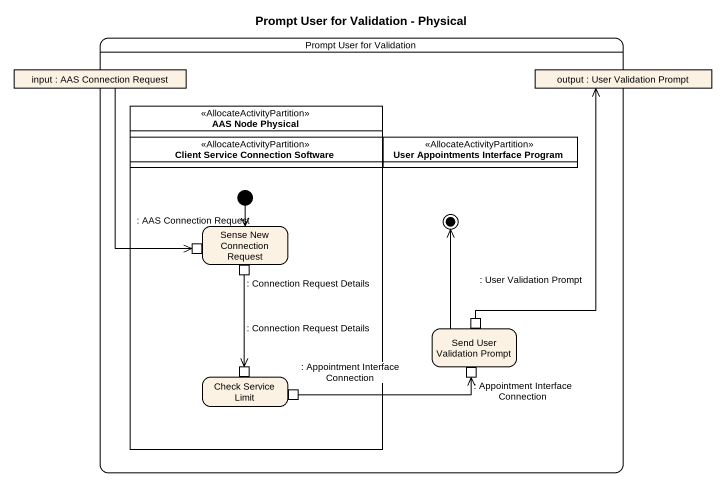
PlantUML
@startuml
title Prompt User for Validation - Physical
hide empty description
state "Prompt User for Validation" as Prompt_User_for_Validation {
  state "input : AAS Connection Request" as input <<object>>
  state "output : User Validation Prompt" as output <<object>>
  state "AAS Node Physical" as AAS_Node_Physical <<AllocateActivityPartition>> {
    state "Client Service Connection Software" as Client_Service_Connection <<AllocateActivityPartition>>
    state "Sense New Connection Request" as Sense_New_Connection_Request {
      state ": AAS Connection Request" as AAS_Connection_Request <<inputPin>>
      state ": Connection Request Details" as Connection_Request_Details <<outputPin>>
    }
    state "Check Service Limit" as Check_Service_Limit {
      state ": Connection Request Details" as Connection_Request_Details_2 <<inputPin>>
      state ": Appointment Interface Connection" as Appointment_Interface <<outputPin>>
    }
    [*] --> Sense_New_Connection_Request
  }
  state "User Appointments Interface Program" as User_Appointments_Interface <<AllocateActivityPartition>>
  state "Send User Validation Prompt" as Send_User_Validation_Prompt {
    state ": User Validation Prompt" as User_Validation_Prompt <<outputPin>>
    state ": Appointment Interface Connection" as Appointment_Interface_2 <<inputPin>>
  }
  Send_User_Validation_Prompt -up-> [*]
}
input --> AAS_Connection_Request
Connection_Request_Details --> Connection_Request_Details_2
User_Validation_Prompt -up-> output
Appointment_Interface -right-> Appointment_Interface_2
@enduml
